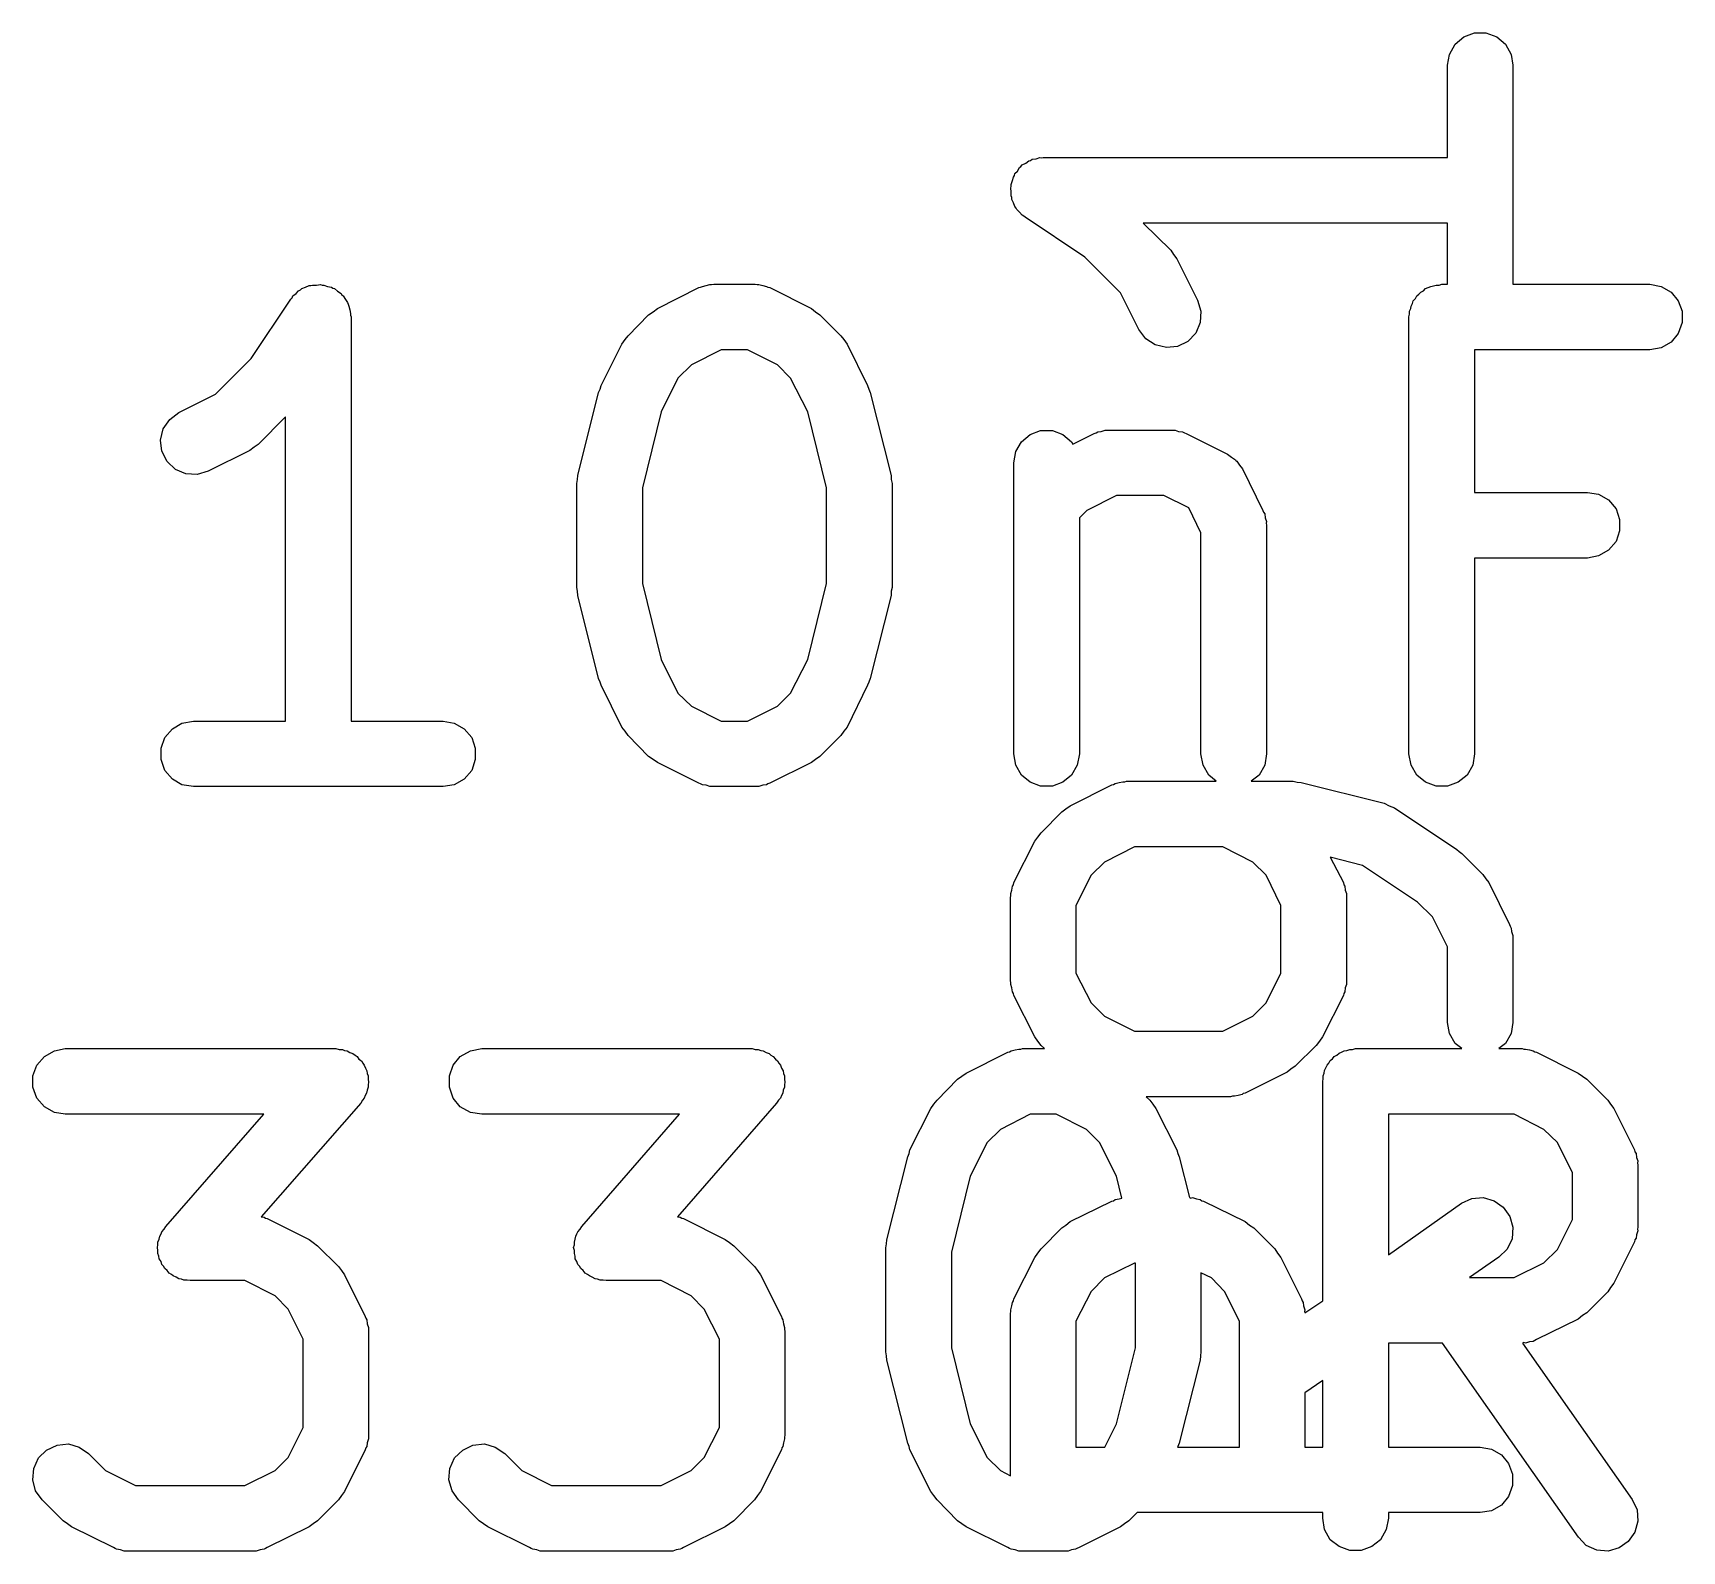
# Model space of a CAD drawing. Extents: x 128.4 to 190.5, y -130.4 to -95.9.
# Drawn here: x 154.74 to 158.514, y -118.627 to -115.152 of the extents above; entities that cross this region are included whole.
import ezdxf

# ---------------------------------------------------------------- set-up
doc = ezdxf.new("R2010")
doc.units = 0
doc.header["$MEASUREMENT"] = 0
doc.layers.add('BLACK', color=7, linetype='CONTINUOUS')

msp = doc.modelspace()

# ---------------------------------------------------------------- linework, layer by layer
at = {"layer": 'Black'}
for p, q in [((157.982, -115.201), (157.995, -115.178)), ((157.995, -115.178), (158.015, -115.161)), ((158.015, -115.161), (158.039, -115.152)), ((158.039, -115.152), (158.065, -115.152)), ((158.065, -115.152), (158.09, -115.161)), ((158.09, -115.161), (158.11, -115.178)), ((158.11, -115.178), (158.123, -115.201)), ((157.977, -115.226), (157.982, -115.201)), ((158.123, -115.201), (158.127, -115.226)), ((157.977, -115.437), (157.977, -115.226)), ((158.127, -115.226), (158.127, -115.727)), ((157.012, -115.45), (157.019, -115.445)), ((157.019, -115.445), (157.023, -115.444)), ((157.023, -115.444), (157.027, -115.441)), ((157.027, -115.441), (157.036, -115.44)), ((157.036, -115.44), (157.044, -115.437)), ((157.044, -115.437), (157.048, -115.438)), ((157.048, -115.438), (157.052, -115.437)), ((157.052, -115.437), (157.977, -115.437)), ((156.982, -115.49), (156.984, -115.482)), ((156.984, -115.482), (156.986, -115.478)), ((156.986, -115.478), (156.987, -115.474)), ((156.987, -115.474), (156.993, -115.468)), ((156.993, -115.468), (156.998, -115.46)), ((156.998, -115.46), (157.001, -115.458)), ((157.001, -115.458), (157.004, -115.454)), ((157.004, -115.454), (157.012, -115.45)), ((156.978, -115.507), (156.979, -115.503)), ((156.979, -115.516), (156.978, -115.507)), ((156.979, -115.499), (156.982, -115.49)), ((156.979, -115.503), (156.979, -115.499)), ((156.979, -115.525), (156.979, -115.516)), ((156.98, -115.529), (156.979, -115.525)), ((156.98, -115.533), (156.98, -115.529)), ((156.984, -115.541), (156.98, -115.533)), ((156.987, -115.549), (156.984, -115.541)), ((156.99, -115.553), (156.987, -115.549)), ((156.992, -115.556), (156.99, -115.553)), ((156.998, -115.562), (156.992, -115.556)), ((157.004, -115.569), (156.998, -115.562)), ((157.008, -115.571), (157.004, -115.569)), ((157.011, -115.574), (157.008, -115.571)), ((157.147, -115.665), (157.011, -115.574)), ((157.977, -115.587), (157.281, -115.587)), ((157.281, -115.587), (157.344, -115.649)), ((157.977, -115.727), (157.977, -115.587)), ((157.229, -115.747), (157.147, -115.665)), ((157.344, -115.649), (157.35, -115.659)), ((157.35, -115.659), (157.358, -115.669)), ((157.358, -115.669), (157.405, -115.764)), ((155.335, -115.754), (155.342, -115.748)), ((155.342, -115.748), (155.348, -115.742)), ((155.348, -115.742), (155.352, -115.74)), ((155.352, -115.74), (155.355, -115.737)), ((155.355, -115.737), (155.364, -115.734)), ((155.364, -115.734), (155.372, -115.73)), ((155.372, -115.73), (155.376, -115.73)), ((155.376, -115.73), (155.38, -115.729)), ((155.38, -115.729), (155.389, -115.729)), ((155.389, -115.729), (155.398, -115.728)), ((155.398, -115.728), (155.402, -115.729)), ((155.402, -115.729), (155.406, -115.729)), ((155.406, -115.729), (155.414, -115.732)), ((155.414, -115.732), (155.423, -115.734)), ((155.423, -115.734), (155.426, -115.736)), ((155.426, -115.736), (155.43, -115.737)), ((155.43, -115.737), (155.437, -115.743)), ((155.437, -115.743), (155.445, -115.748)), ((155.445, -115.748), (155.447, -115.752)), ((156.169, -115.783), (156.264, -115.735)), ((156.264, -115.735), (156.268, -115.734)), ((156.268, -115.734), (156.272, -115.732)), ((156.272, -115.732), (156.281, -115.73)), ((156.281, -115.73), (156.289, -115.728)), ((156.289, -115.728), (156.293, -115.728)), ((156.293, -115.728), (156.298, -115.727)), ((156.298, -115.727), (156.393, -115.727)), ((156.393, -115.727), (156.397, -115.728)), ((156.397, -115.728), (156.401, -115.728)), ((156.401, -115.728), (156.41, -115.73)), ((156.41, -115.73), (156.419, -115.732)), ((156.419, -115.732), (156.422, -115.734)), ((156.422, -115.734), (156.426, -115.735)), ((156.426, -115.735), (156.522, -115.783)), ((157.271, -115.831), (157.229, -115.747)), ((157.912, -115.75), (157.916, -115.745)), ((157.916, -115.745), (157.922, -115.742)), ((157.922, -115.742), (157.927, -115.737)), ((157.927, -115.737), (157.933, -115.735)), ((157.933, -115.735), (157.939, -115.732)), ((157.939, -115.732), (157.945, -115.731)), ((157.945, -115.731), (157.951, -115.729)), ((157.951, -115.729), (157.958, -115.729)), ((157.958, -115.729), (157.964, -115.727)), ((157.964, -115.727), (157.977, -115.727)), ((158.127, -115.727), (158.44, -115.727)), ((158.44, -115.727), (158.466, -115.732)), ((158.466, -115.732), (158.489, -115.745)), ((158.489, -115.745), (158.505, -115.765)), ((155.239, -115.897), (155.33, -115.761)), ((155.33, -115.761), (155.333, -115.758)), ((155.333, -115.758), (155.335, -115.754)), ((155.447, -115.752), (155.45, -115.754)), ((155.45, -115.754), (155.455, -115.762)), ((155.455, -115.762), (155.46, -115.769)), ((155.46, -115.769), (155.461, -115.773)), ((155.461, -115.773), (155.463, -115.777)), ((155.463, -115.777), (155.465, -115.786)), ((155.465, -115.786), (155.467, -115.794)), ((156.159, -115.79), (156.169, -115.783)), ((156.522, -115.783), (156.531, -115.79)), ((157.405, -115.764), (157.413, -115.789)), ((157.89, -115.789), (157.893, -115.783)), ((157.893, -115.783), (157.894, -115.777)), ((157.894, -115.777), (157.897, -115.771)), ((157.897, -115.771), (157.899, -115.765)), ((157.899, -115.765), (157.904, -115.76)), ((157.904, -115.76), (157.907, -115.754)), ((157.907, -115.754), (157.912, -115.75)), ((158.505, -115.765), (158.514, -115.789)), ((155.467, -115.794), (155.467, -115.798)), ((155.467, -115.798), (155.468, -115.802)), ((155.468, -115.802), (155.468, -116.727)), ((156.102, -115.845), (156.149, -115.797)), ((156.149, -115.797), (156.159, -115.79)), ((156.531, -115.79), (156.541, -115.797)), ((156.541, -115.797), (156.589, -115.845)), ((157.411, -115.815), (157.401, -115.839)), ((157.413, -115.789), (157.411, -115.815)), ((157.889, -115.802), (157.89, -115.796)), ((157.889, -116.802), (157.889, -115.802)), ((157.89, -115.796), (157.89, -115.789)), ((158.514, -115.815), (158.505, -115.84)), ((158.514, -115.789), (158.514, -115.815)), ((156.088, -115.864), (156.095, -115.854)), ((156.095, -115.854), (156.102, -115.845)), ((156.589, -115.845), (156.596, -115.854)), ((156.596, -115.854), (156.603, -115.864)), ((157.287, -115.852), (157.271, -115.831)), ((157.308, -115.866), (157.287, -115.852)), ((157.383, -115.858), (157.359, -115.87)), ((157.401, -115.839), (157.383, -115.858)), ((158.489, -115.86), (158.466, -115.873)), ((158.505, -115.84), (158.489, -115.86)), ((155.158, -115.979), (155.239, -115.897)), ((156.04, -115.959), (156.088, -115.864)), ((156.315, -115.877), (156.247, -115.912)), ((156.375, -115.877), (156.315, -115.877)), ((156.444, -115.912), (156.375, -115.877)), ((156.603, -115.864), (156.65, -115.959)), ((157.334, -115.872), (157.308, -115.866)), ((157.359, -115.87), (157.334, -115.872)), ((158.44, -115.877), (158.039, -115.877)), ((158.039, -115.877), (158.039, -116.204)), ((158.466, -115.873), (158.44, -115.877)), ((156.247, -115.912), (156.216, -115.942)), ((156.474, -115.942), (156.444, -115.912)), ((155.987, -116.165), (156.034, -115.975)), ((156.034, -115.975), (156.038, -115.967)), ((156.038, -115.967), (156.04, -115.959)), ((156.216, -115.942), (156.178, -116.019)), ((156.513, -116.019), (156.474, -115.942)), ((156.65, -115.959), (156.653, -115.967)), ((156.653, -115.967), (156.656, -115.975)), ((156.656, -115.975), (156.704, -116.165)), ((155.074, -116.021), (155.158, -115.979)), ((155.038, -116.058), (155.053, -116.037)), ((155.053, -116.037), (155.074, -116.021)), ((155.318, -116.031), (155.255, -116.094)), ((155.318, -116.727), (155.318, -116.031)), ((156.178, -116.019), (156.135, -116.193)), ((156.556, -116.193), (156.513, -116.019)), ((155.032, -116.084), (155.038, -116.058)), ((155.035, -116.109), (155.032, -116.084)), ((156.989, -116.11), (157.002, -116.088)), ((157.002, -116.088), (157.022, -116.071)), ((157.022, -116.071), (157.046, -116.062)), ((157.046, -116.062), (157.073, -116.062)), ((157.073, -116.062), (157.097, -116.071)), ((157.097, -116.071), (157.117, -116.088)), ((157.117, -116.088), (157.12, -116.093)), ((157.12, -116.093), (157.169, -116.069)), ((157.169, -116.069), (157.173, -116.067)), ((157.173, -116.067), (157.177, -116.065)), ((157.177, -116.065), (157.185, -116.064)), ((157.185, -116.064), (157.194, -116.061)), ((157.194, -116.061), (157.198, -116.061)), ((157.198, -116.061), (157.202, -116.061)), ((157.202, -116.061), (157.345, -116.061)), ((157.345, -116.061), (157.349, -116.061)), ((157.349, -116.061), (157.354, -116.061)), ((157.354, -116.061), (157.362, -116.064)), ((157.362, -116.064), (157.371, -116.065)), ((157.371, -116.065), (157.375, -116.067)), ((157.375, -116.067), (157.379, -116.069)), ((157.379, -116.069), (157.474, -116.116)), ((155.047, -116.133), (155.035, -116.109)), ((155.236, -116.108), (155.141, -116.155)), ((155.246, -116.1), (155.236, -116.108)), ((155.255, -116.094), (155.246, -116.1)), ((156.985, -116.136), (156.989, -116.11)), ((157.474, -116.116), (157.483, -116.123)), ((157.483, -116.123), (157.492, -116.129)), ((155.066, -116.151), (155.047, -116.133)), ((155.09, -116.161), (155.066, -116.151)), ((155.116, -116.163), (155.09, -116.161)), ((155.141, -116.155), (155.116, -116.163)), ((156.985, -116.802), (156.985, -116.136)), ((157.492, -116.129), (157.493, -116.131)), ((157.493, -116.131), (157.495, -116.132)), ((157.495, -116.132), (157.501, -116.141)), ((157.501, -116.141), (157.508, -116.15)), ((157.508, -116.15), (157.555, -116.245)), ((155.985, -116.183), (155.986, -116.174)), ((155.985, -116.421), (155.985, -116.183)), ((155.986, -116.174), (155.987, -116.165)), ((156.135, -116.193), (156.135, -116.412)), ((156.556, -116.412), (156.556, -116.193)), ((156.704, -116.165), (156.704, -116.174)), ((156.704, -116.174), (156.706, -116.183)), ((156.706, -116.183), (156.706, -116.421)), ((157.22, -116.211), (157.152, -116.245)), ((157.328, -116.211), (157.22, -116.211)), ((157.385, -116.239), (157.328, -116.211)), ((157.413, -116.296), (157.385, -116.239)), ((158.039, -116.204), (158.298, -116.204)), ((158.298, -116.204), (158.323, -116.208)), ((158.323, -116.208), (158.346, -116.221)), ((158.346, -116.221), (158.363, -116.241)), ((157.152, -116.245), (157.135, -116.262)), ((157.135, -116.262), (157.135, -116.802)), ((157.555, -116.245), (157.556, -116.249)), ((157.556, -116.249), (157.559, -116.253)), ((157.559, -116.253), (157.56, -116.262)), ((157.56, -116.262), (157.563, -116.27)), ((157.563, -116.27), (157.562, -116.274)), ((157.562, -116.274), (157.563, -116.279)), ((158.363, -116.241), (158.371, -116.266)), ((158.371, -116.266), (158.371, -116.292)), ((157.413, -116.802), (157.413, -116.296)), ((157.563, -116.279), (157.563, -116.802)), ((158.371, -116.292), (158.363, -116.316)), ((158.323, -116.349), (158.298, -116.354)), ((158.346, -116.336), (158.323, -116.349)), ((158.363, -116.316), (158.346, -116.336)), ((158.298, -116.354), (158.039, -116.354)), ((158.039, -116.354), (158.039, -116.802)), ((155.986, -116.43), (155.985, -116.421)), ((156.135, -116.412), (156.178, -116.586)), ((156.513, -116.586), (156.556, -116.412)), ((156.706, -116.421), (156.704, -116.43)), ((155.987, -116.44), (155.986, -116.43)), ((156.034, -116.63), (155.987, -116.44)), ((156.704, -116.44), (156.656, -116.63)), ((156.704, -116.43), (156.704, -116.44)), ((156.178, -116.586), (156.216, -116.663)), ((156.474, -116.663), (156.513, -116.586)), ((156.038, -116.638), (156.034, -116.63)), ((156.04, -116.645), (156.038, -116.638)), ((156.088, -116.741), (156.04, -116.645)), ((156.65, -116.645), (156.603, -116.741)), ((156.653, -116.638), (156.65, -116.645)), ((156.656, -116.63), (156.653, -116.638)), ((156.216, -116.663), (156.247, -116.693)), ((156.444, -116.693), (156.474, -116.663)), ((155.081, -116.732), (155.107, -116.727)), ((155.107, -116.727), (155.318, -116.727)), ((155.468, -116.727), (155.679, -116.727)), ((155.679, -116.727), (155.704, -116.732)), ((156.247, -116.693), (156.315, -116.727)), ((156.315, -116.727), (156.375, -116.727)), ((156.375, -116.727), (156.444, -116.693)), ((155.033, -116.789), (155.042, -116.765)), ((155.042, -116.765), (155.059, -116.745)), ((155.059, -116.745), (155.081, -116.732)), ((155.704, -116.732), (155.727, -116.745)), ((155.727, -116.745), (155.744, -116.765)), ((155.744, -116.765), (155.752, -116.789)), ((156.095, -116.75), (156.088, -116.741)), ((156.102, -116.76), (156.095, -116.75)), ((156.149, -116.808), (156.102, -116.76)), ((156.589, -116.76), (156.541, -116.808)), ((156.596, -116.75), (156.589, -116.76)), ((156.603, -116.741), (156.596, -116.75)), ((155.033, -116.815), (155.033, -116.789)), ((155.752, -116.789), (155.752, -116.815)), ((156.989, -116.828), (156.985, -116.802)), ((157.135, -116.802), (157.13, -116.828)), ((157.418, -116.828), (157.413, -116.802)), ((157.563, -116.802), (157.559, -116.828)), ((157.894, -116.828), (157.889, -116.802)), ((158.039, -116.802), (158.035, -116.828)), ((155.042, -116.84), (155.033, -116.815)), ((155.059, -116.86), (155.042, -116.84)), ((155.744, -116.84), (155.727, -116.86)), ((155.752, -116.815), (155.744, -116.84)), ((156.159, -116.815), (156.149, -116.808)), ((156.169, -116.822), (156.159, -116.815)), ((156.264, -116.869), (156.169, -116.822)), ((156.522, -116.822), (156.426, -116.869)), ((156.531, -116.815), (156.522, -116.822)), ((156.541, -116.808), (156.531, -116.815)), ((157.002, -116.851), (156.989, -116.828)), ((157.13, -116.828), (157.117, -116.851)), ((157.431, -116.851), (157.418, -116.828)), ((157.559, -116.828), (157.546, -116.851)), ((157.907, -116.851), (157.894, -116.828)), ((158.035, -116.828), (158.022, -116.851)), ((155.081, -116.873), (155.059, -116.86)), ((155.107, -116.877), (155.081, -116.873)), ((155.679, -116.877), (155.107, -116.877)), ((155.704, -116.873), (155.679, -116.877)), ((155.727, -116.86), (155.704, -116.873)), ((156.268, -116.871), (156.264, -116.869)), ((156.272, -116.873), (156.268, -116.871)), ((156.281, -116.874), (156.272, -116.873)), ((156.289, -116.877), (156.281, -116.874)), ((156.293, -116.877), (156.289, -116.877)), ((156.298, -116.877), (156.293, -116.877)), ((156.393, -116.877), (156.298, -116.877)), ((156.397, -116.877), (156.393, -116.877)), ((156.401, -116.877), (156.397, -116.877)), ((156.41, -116.874), (156.401, -116.877)), ((156.419, -116.873), (156.41, -116.874)), ((156.422, -116.871), (156.419, -116.873)), ((156.426, -116.869), (156.422, -116.871)), ((157.022, -116.867), (157.002, -116.851)), ((157.046, -116.876), (157.022, -116.867)), ((157.073, -116.876), (157.046, -116.876)), ((157.097, -116.867), (157.073, -116.876)), ((157.117, -116.851), (157.097, -116.867)), ((157.114, -116.921), (157.209, -116.873)), ((157.209, -116.873), (157.213, -116.872)), ((157.213, -116.872), (157.217, -116.87)), ((157.217, -116.87), (157.226, -116.868)), ((157.226, -116.868), (157.234, -116.866)), ((157.234, -116.866), (157.239, -116.866)), ((157.239, -116.866), (157.243, -116.865)), ((157.243, -116.865), (157.448, -116.865)), ((157.448, -116.865), (157.431, -116.851)), ((157.546, -116.851), (157.528, -116.865)), ((157.528, -116.865), (157.624, -116.865)), ((157.624, -116.865), (157.633, -116.867)), ((157.633, -116.867), (157.642, -116.868)), ((157.642, -116.868), (157.832, -116.915)), ((157.927, -116.867), (157.907, -116.851)), ((157.951, -116.876), (157.927, -116.867)), ((157.977, -116.876), (157.951, -116.876)), ((158.002, -116.867), (157.977, -116.876)), ((158.022, -116.851), (158.002, -116.867)), ((157.832, -116.915), (157.844, -116.921)), ((157.047, -116.983), (157.095, -116.935)), ((157.095, -116.935), (157.104, -116.928)), ((157.104, -116.928), (157.114, -116.921)), ((157.844, -116.921), (157.856, -116.926)), ((157.856, -116.926), (157.999, -117.021)), ((157.033, -117.002), (157.04, -116.993)), ((157.04, -116.993), (157.047, -116.983)), ((156.985, -117.097), (157.033, -117.002)), ((157.261, -117.015), (157.192, -117.05)), ((157.463, -117.015), (157.261, -117.015)), ((157.532, -117.05), (157.463, -117.015)), ((157.999, -117.021), (158.004, -117.026)), ((158.004, -117.026), (158.01, -117.03)), ((158.01, -117.03), (158.058, -117.078)), ((157.192, -117.05), (157.162, -117.08)), ((157.562, -117.08), (157.532, -117.05)), ((157.783, -117.058), (157.709, -117.039)), ((157.709, -117.039), (157.739, -117.097)), ((157.909, -117.142), (157.783, -117.058)), ((156.98, -117.114), (156.982, -117.105)), ((156.982, -117.105), (156.984, -117.102)), ((156.984, -117.102), (156.985, -117.097)), ((157.162, -117.08), (157.127, -117.149)), ((157.596, -117.149), (157.562, -117.08)), ((157.739, -117.097), (157.74, -117.102)), ((157.74, -117.102), (157.742, -117.105)), ((157.742, -117.105), (157.743, -117.114)), ((158.058, -117.078), (158.065, -117.088)), ((158.065, -117.088), (158.072, -117.097)), ((158.072, -117.097), (158.119, -117.193)), ((156.977, -117.131), (156.978, -117.127)), ((156.977, -117.321), (156.977, -117.131)), ((156.978, -117.122), (156.98, -117.114)), ((156.978, -117.127), (156.978, -117.122)), ((157.743, -117.114), (157.746, -117.122)), ((157.746, -117.122), (157.746, -117.127)), ((157.746, -117.127), (157.746, -117.131)), ((157.746, -117.131), (157.746, -117.321)), ((157.943, -117.175), (157.909, -117.142)), ((157.127, -117.149), (157.127, -117.304)), ((157.596, -117.304), (157.596, -117.149)), ((157.977, -117.244), (157.943, -117.175)), ((158.119, -117.193), (158.121, -117.197)), ((158.121, -117.197), (158.123, -117.201)), ((158.123, -117.201), (158.124, -117.209)), ((158.124, -117.209), (158.127, -117.218)), ((158.127, -117.218), (158.127, -117.222)), ((157.977, -117.417), (157.977, -117.244)), ((158.127, -117.222), (158.127, -117.226)), ((158.127, -117.226), (158.127, -117.417)), ((156.978, -117.326), (156.977, -117.321)), ((156.978, -117.33), (156.978, -117.326)), ((156.98, -117.338), (156.978, -117.33)), ((157.127, -117.304), (157.162, -117.372)), ((157.562, -117.372), (157.596, -117.304)), ((157.746, -117.33), (157.743, -117.338)), ((157.746, -117.321), (157.746, -117.326)), ((157.746, -117.326), (157.746, -117.33)), ((156.982, -117.347), (156.98, -117.338)), ((156.984, -117.351), (156.982, -117.347)), ((156.985, -117.355), (156.984, -117.351)), ((157.033, -117.45), (156.985, -117.355)), ((157.739, -117.355), (157.691, -117.45)), ((157.74, -117.351), (157.739, -117.355)), ((157.742, -117.347), (157.74, -117.351)), ((157.743, -117.338), (157.742, -117.347)), ((157.162, -117.372), (157.192, -117.403)), ((157.192, -117.403), (157.261, -117.437)), ((157.463, -117.437), (157.532, -117.403)), ((157.532, -117.403), (157.562, -117.372)), ((157.261, -117.437), (157.463, -117.437)), ((157.982, -117.442), (157.977, -117.417)), ((157.995, -117.465), (157.982, -117.442)), ((158.123, -117.442), (158.11, -117.465)), ((158.127, -117.417), (158.123, -117.442)), ((154.766, -117.495), (154.789, -117.482)), ((154.789, -117.482), (154.814, -117.477)), ((154.814, -117.477), (155.433, -117.477)), ((155.433, -117.477), (155.441, -117.479)), ((155.441, -117.479), (155.448, -117.479)), ((155.448, -117.479), (155.453, -117.481)), ((155.453, -117.481), (155.459, -117.482)), ((155.459, -117.482), (155.465, -117.486)), ((155.718, -117.495), (155.741, -117.482)), ((155.741, -117.482), (155.767, -117.477)), ((155.767, -117.477), (156.386, -117.477)), ((156.386, -117.477), (156.393, -117.479)), ((156.393, -117.479), (156.4, -117.479)), ((156.4, -117.479), (156.406, -117.481)), ((156.406, -117.481), (156.411, -117.482)), ((156.411, -117.482), (156.418, -117.486)), ((156.971, -117.485), (156.975, -117.484)), ((156.975, -117.484), (156.979, -117.482)), ((156.979, -117.482), (156.988, -117.48)), ((156.988, -117.48), (156.996, -117.478)), ((156.996, -117.478), (157.001, -117.478)), ((157.001, -117.478), (157.005, -117.477)), ((157.005, -117.477), (157.055, -117.477)), ((157.04, -117.46), (157.033, -117.45)), ((157.047, -117.47), (157.04, -117.46)), ((157.055, -117.477), (157.047, -117.47)), ((157.677, -117.47), (157.629, -117.517)), ((157.684, -117.46), (157.677, -117.47)), ((157.691, -117.45), (157.684, -117.46)), ((157.735, -117.485), (157.741, -117.482)), ((157.741, -117.482), (157.747, -117.481)), ((157.747, -117.481), (157.754, -117.479)), ((157.754, -117.479), (157.76, -117.479)), ((157.76, -117.479), (157.767, -117.477)), ((157.767, -117.477), (158.01, -117.477)), ((158.01, -117.477), (157.995, -117.465)), ((158.11, -117.465), (158.095, -117.477)), ((158.095, -117.477), (158.148, -117.477)), ((158.148, -117.477), (158.152, -117.478)), ((158.152, -117.478), (158.156, -117.478)), ((158.156, -117.478), (158.165, -117.48)), ((158.165, -117.48), (158.173, -117.482)), ((158.173, -117.482), (158.177, -117.484)), ((158.177, -117.484), (158.181, -117.485)), ((154.74, -117.539), (154.749, -117.515)), ((154.749, -117.515), (154.766, -117.495)), ((155.465, -117.486), (155.472, -117.488)), ((155.472, -117.488), (155.477, -117.492)), ((155.477, -117.492), (155.482, -117.495)), ((155.482, -117.495), (155.486, -117.501)), ((155.486, -117.501), (155.492, -117.505)), ((155.492, -117.505), (155.495, -117.51)), ((155.495, -117.51), (155.498, -117.515)), ((155.498, -117.515), (155.501, -117.522)), ((155.501, -117.522), (155.504, -117.528)), ((155.693, -117.539), (155.702, -117.515)), ((155.702, -117.515), (155.718, -117.495)), ((156.418, -117.486), (156.425, -117.488)), ((156.425, -117.488), (156.429, -117.492)), ((156.429, -117.492), (156.434, -117.495)), ((156.434, -117.495), (156.439, -117.501)), ((156.439, -117.501), (156.444, -117.505)), ((156.444, -117.505), (156.447, -117.51)), ((156.447, -117.51), (156.451, -117.515)), ((156.451, -117.515), (156.453, -117.522)), ((156.453, -117.522), (156.457, -117.528)), ((156.876, -117.533), (156.971, -117.485)), ((157.629, -117.517), (157.619, -117.524)), ((157.696, -117.527), (157.699, -117.521)), ((157.699, -117.521), (157.702, -117.515)), ((157.702, -117.515), (157.706, -117.51)), ((157.706, -117.51), (157.709, -117.504)), ((157.709, -117.504), (157.714, -117.5)), ((157.714, -117.5), (157.718, -117.495)), ((157.718, -117.495), (157.724, -117.492)), ((157.724, -117.492), (157.729, -117.487)), ((157.729, -117.487), (157.735, -117.485)), ((158.181, -117.485), (158.276, -117.533)), ((154.74, -117.565), (154.74, -117.539)), ((155.504, -117.528), (155.505, -117.534)), ((155.505, -117.534), (155.507, -117.539)), ((155.507, -117.539), (155.507, -117.547)), ((155.507, -117.547), (155.508, -117.554)), ((155.508, -117.554), (155.507, -117.56)), ((155.507, -117.56), (155.507, -117.565)), ((155.693, -117.565), (155.693, -117.539)), ((156.457, -117.528), (156.458, -117.534)), ((156.458, -117.534), (156.46, -117.539)), ((156.46, -117.539), (156.46, -117.547)), ((156.46, -117.547), (156.461, -117.554)), ((156.461, -117.554), (156.46, -117.56)), ((156.46, -117.56), (156.46, -117.565)), ((156.809, -117.595), (156.856, -117.547)), ((156.856, -117.547), (156.866, -117.54)), ((156.866, -117.54), (156.876, -117.533)), ((157.61, -117.531), (157.514, -117.579)), ((157.619, -117.524), (157.61, -117.531)), ((157.692, -117.552), (157.693, -117.546)), ((157.692, -118.054), (157.692, -117.552)), ((157.693, -117.539), (157.695, -117.533)), ((157.693, -117.546), (157.693, -117.539)), ((157.695, -117.533), (157.696, -117.527)), ((158.276, -117.533), (158.286, -117.54)), ((158.286, -117.54), (158.296, -117.547)), ((158.296, -117.547), (158.344, -117.595)), ((154.749, -117.59), (154.74, -117.565)), ((154.766, -117.61), (154.749, -117.59)), ((155.494, -117.595), (155.49, -117.602)), ((155.498, -117.59), (155.494, -117.595)), ((155.5, -117.584), (155.498, -117.59)), ((155.503, -117.579), (155.5, -117.584)), ((155.505, -117.572), (155.503, -117.579)), ((155.507, -117.565), (155.505, -117.572)), ((155.702, -117.59), (155.693, -117.565)), ((155.718, -117.61), (155.702, -117.59)), ((156.446, -117.595), (156.442, -117.602)), ((156.451, -117.59), (156.446, -117.595)), ((156.453, -117.584), (156.451, -117.59)), ((156.456, -117.579), (156.453, -117.584)), ((156.457, -117.572), (156.456, -117.579)), ((156.46, -117.565), (156.457, -117.572)), ((156.802, -117.604), (156.809, -117.595)), ((157.481, -117.587), (157.288, -117.587)), ((157.288, -117.587), (157.296, -117.595)), ((157.296, -117.595), (157.303, -117.604)), ((157.485, -117.586), (157.481, -117.587)), ((157.49, -117.586), (157.485, -117.586)), ((157.498, -117.584), (157.49, -117.586)), ((157.507, -117.582), (157.498, -117.584)), ((157.51, -117.58), (157.507, -117.582)), ((157.514, -117.579), (157.51, -117.58)), ((158.344, -117.595), (158.35, -117.604)), ((154.789, -117.623), (154.766, -117.61)), ((154.814, -117.627), (154.789, -117.623)), ((155.268, -117.627), (154.814, -117.627)), ((155.044, -117.884), (155.268, -117.627)), ((155.49, -117.602), (155.262, -117.862)), ((155.741, -117.623), (155.718, -117.61)), ((155.767, -117.627), (155.741, -117.623)), ((156.22, -117.627), (155.767, -117.627)), ((155.996, -117.884), (156.22, -117.627)), ((156.442, -117.602), (156.215, -117.862)), ((156.747, -117.709), (156.795, -117.614)), ((156.795, -117.614), (156.802, -117.604)), ((157.022, -117.627), (156.954, -117.662)), ((157.082, -117.627), (157.022, -117.627)), ((157.151, -117.662), (157.082, -117.627)), ((157.303, -117.604), (157.31, -117.614)), ((157.31, -117.614), (157.358, -117.709)), ((157.842, -117.627), (157.842, -117.949)), ((158.13, -117.627), (157.842, -117.627)), ((158.198, -117.662), (158.13, -117.627)), ((158.35, -117.604), (158.358, -117.614)), ((158.358, -117.614), (158.405, -117.709)), ((156.954, -117.662), (156.924, -117.692)), ((157.181, -117.692), (157.151, -117.662)), ((158.229, -117.692), (158.198, -117.662)), ((156.745, -117.717), (156.747, -117.709)), ((156.924, -117.692), (156.885, -117.769)), ((157.22, -117.769), (157.181, -117.692)), ((157.358, -117.709), (157.36, -117.717)), ((158.263, -117.761), (158.229, -117.692)), ((158.405, -117.709), (158.406, -117.713)), ((156.694, -117.915), (156.742, -117.725)), ((156.742, -117.725), (156.745, -117.717)), ((157.36, -117.717), (157.363, -117.725)), ((157.363, -117.725), (157.387, -117.818)), ((158.406, -117.713), (158.409, -117.717)), ((158.409, -117.717), (158.41, -117.726)), ((158.41, -117.726), (158.413, -117.734)), ((158.413, -117.734), (158.412, -117.739)), ((158.412, -117.739), (158.413, -117.743)), ((158.413, -117.743), (158.413, -117.886)), ((156.885, -117.769), (156.842, -117.943)), ((157.232, -117.819), (157.22, -117.769)), ((158.263, -117.868), (158.263, -117.761)), ((157.213, -117.825), (157.217, -117.822)), ((157.217, -117.822), (157.226, -117.821)), ((157.226, -117.821), (157.232, -117.819)), ((157.387, -117.818), (157.39, -117.819)), ((157.39, -117.819), (157.394, -117.818)), ((157.394, -117.818), (157.403, -117.821)), ((157.403, -117.821), (157.411, -117.822)), ((157.411, -117.822), (157.415, -117.825)), ((158.009, -117.831), (158.033, -117.82)), ((158.033, -117.82), (158.059, -117.818)), ((158.059, -117.818), (158.084, -117.825)), ((155.262, -117.862), (155.269, -117.863)), ((156.215, -117.862), (156.221, -117.863)), ((157.114, -117.873), (157.209, -117.826)), ((157.209, -117.826), (157.213, -117.825)), ((157.415, -117.825), (157.419, -117.826)), ((157.419, -117.826), (157.514, -117.873)), ((157.842, -117.949), (158.009, -117.831)), ((158.084, -117.825), (158.105, -117.84)), ((158.105, -117.84), (158.12, -117.861)), ((158.12, -117.861), (158.127, -117.886)), ((155.033, -117.901), (155.035, -117.896)), ((155.035, -117.896), (155.04, -117.89)), ((155.04, -117.89), (155.044, -117.884)), ((155.269, -117.863), (155.272, -117.865)), ((155.272, -117.865), (155.276, -117.866)), ((155.276, -117.866), (155.372, -117.914)), ((155.985, -117.901), (155.987, -117.896)), ((155.987, -117.896), (155.992, -117.89)), ((155.992, -117.89), (155.996, -117.884)), ((156.221, -117.863), (156.225, -117.865)), ((156.225, -117.865), (156.229, -117.866)), ((156.229, -117.866), (156.324, -117.914)), ((157.047, -117.935), (157.095, -117.887)), ((157.095, -117.887), (157.104, -117.881)), ((157.104, -117.881), (157.114, -117.873)), ((157.514, -117.873), (157.524, -117.881)), ((157.524, -117.881), (157.534, -117.887)), ((157.534, -117.887), (157.582, -117.935)), ((158.127, -117.886), (158.125, -117.912)), ((158.229, -117.937), (158.263, -117.868)), ((158.413, -117.894), (158.41, -117.903)), ((158.413, -117.886), (158.412, -117.89)), ((158.412, -117.89), (158.413, -117.894)), ((155.025, -117.932), (155.026, -117.926)), ((155.026, -117.939), (155.025, -117.932)), ((155.026, -117.92), (155.029, -117.913)), ((155.026, -117.926), (155.026, -117.92)), ((155.029, -117.913), (155.03, -117.906)), ((155.03, -117.906), (155.033, -117.901)), ((155.372, -117.914), (155.381, -117.921)), ((155.381, -117.921), (155.391, -117.928)), ((155.391, -117.928), (155.439, -117.976)), ((155.977, -117.932), (155.979, -117.926)), ((155.979, -117.939), (155.977, -117.932)), ((155.979, -117.92), (155.981, -117.913)), ((155.979, -117.926), (155.979, -117.92)), ((155.981, -117.913), (155.982, -117.906)), ((155.982, -117.906), (155.985, -117.901)), ((156.324, -117.914), (156.334, -117.921)), ((156.334, -117.921), (156.344, -117.928)), ((156.344, -117.928), (156.391, -117.976)), ((156.692, -117.933), (156.693, -117.924)), ((156.692, -118.171), (156.692, -117.933)), ((156.693, -117.924), (156.694, -117.915)), ((157.04, -117.945), (157.047, -117.935)), ((157.582, -117.935), (157.588, -117.945)), ((158.114, -117.936), (158.095, -117.954)), ((158.125, -117.912), (158.114, -117.936)), ((158.198, -117.967), (158.229, -117.937)), ((158.405, -117.919), (158.358, -118.014)), ((158.406, -117.915), (158.405, -117.919)), ((158.409, -117.911), (158.406, -117.915)), ((158.41, -117.903), (158.409, -117.911)), ((155.026, -117.946), (155.026, -117.939)), ((155.028, -117.952), (155.026, -117.946)), ((155.029, -117.958), (155.028, -117.952)), ((155.033, -117.964), (155.029, -117.958)), ((155.035, -117.971), (155.033, -117.964)), ((155.039, -117.975), (155.035, -117.971)), ((155.042, -117.98), (155.039, -117.975)), ((155.979, -117.946), (155.979, -117.939)), ((155.981, -117.952), (155.979, -117.946)), ((155.981, -117.958), (155.981, -117.952)), ((155.985, -117.964), (155.981, -117.958)), ((155.987, -117.971), (155.985, -117.964)), ((155.991, -117.975), (155.987, -117.971)), ((155.994, -117.98), (155.991, -117.975)), ((156.842, -117.943), (156.842, -118.162)), ((156.985, -118.05), (157.033, -117.955)), ((157.033, -117.955), (157.04, -117.945)), ((157.261, -117.968), (157.192, -118.002)), ((157.263, -117.968), (157.261, -117.968)), ((157.263, -118.162), (157.263, -117.968)), ((157.588, -117.945), (157.596, -117.955)), ((157.596, -117.955), (157.643, -118.05)), ((158.095, -117.954), (158.028, -118.001)), ((158.13, -118.001), (158.198, -117.967)), ((155.047, -117.985), (155.042, -117.98)), ((155.052, -117.991), (155.047, -117.985)), ((155.057, -117.994), (155.052, -117.991)), ((155.061, -117.997), (155.057, -117.994)), ((155.068, -118), (155.061, -117.997)), ((155.074, -118.004), (155.068, -118)), ((155.08, -118.005), (155.074, -118.004)), ((155.085, -118.007), (155.08, -118.005)), ((155.093, -118.007), (155.085, -118.007)), ((155.1, -118.008), (155.093, -118.007)), ((155.225, -118.008), (155.1, -118.008)), ((155.294, -118.043), (155.225, -118.008)), ((155.439, -117.976), (155.446, -117.985)), ((155.446, -117.985), (155.453, -117.995)), ((155.453, -117.995), (155.5, -118.09)), ((155.999, -117.985), (155.994, -117.98)), ((156.004, -117.991), (155.999, -117.985)), ((156.009, -117.994), (156.004, -117.991)), ((156.014, -117.997), (156.009, -117.994)), ((156.02, -118), (156.014, -117.997)), ((156.027, -118.004), (156.02, -118)), ((156.032, -118.005), (156.027, -118.004)), ((156.038, -118.007), (156.032, -118.005)), ((156.045, -118.007), (156.038, -118.007)), ((156.052, -118.008), (156.045, -118.007)), ((156.178, -118.008), (156.052, -118.008)), ((156.246, -118.043), (156.178, -118.008)), ((156.391, -117.976), (156.398, -117.985)), ((156.398, -117.985), (156.405, -117.995)), ((156.405, -117.995), (156.453, -118.09)), ((157.192, -118.002), (157.162, -118.033)), ((157.437, -118.002), (157.413, -117.99)), ((157.413, -117.99), (157.413, -118.171)), ((157.467, -118.033), (157.437, -118.002)), ((158.028, -118.001), (158.13, -118.001)), ((155.324, -118.073), (155.294, -118.043)), ((156.276, -118.073), (156.246, -118.043)), ((156.984, -118.054), (156.985, -118.05)), ((157.162, -118.033), (157.127, -118.101)), ((157.501, -118.101), (157.467, -118.033)), ((157.643, -118.05), (157.645, -118.054)), ((158.344, -118.034), (158.296, -118.082)), ((158.35, -118.024), (158.344, -118.034)), ((158.358, -118.014), (158.35, -118.024)), ((155.358, -118.142), (155.324, -118.073)), ((156.311, -118.142), (156.276, -118.073)), ((156.977, -118.083), (156.978, -118.079)), ((156.977, -118.455), (156.977, -118.083)), ((156.978, -118.075), (156.98, -118.066)), ((156.978, -118.079), (156.978, -118.075)), ((156.98, -118.066), (156.982, -118.058)), ((156.982, -118.058), (156.984, -118.054)), ((157.645, -118.054), (157.647, -118.058)), ((157.647, -118.058), (157.648, -118.066)), ((157.648, -118.066), (157.651, -118.075)), ((157.651, -118.075), (157.65, -118.079)), ((157.65, -118.079), (157.651, -118.082)), ((157.651, -118.082), (157.692, -118.054)), ((158.286, -118.088), (158.276, -118.096)), ((158.296, -118.082), (158.286, -118.088)), ((155.5, -118.09), (155.502, -118.094)), ((155.502, -118.094), (155.504, -118.098)), ((155.504, -118.098), (155.505, -118.107)), ((155.505, -118.107), (155.508, -118.115)), ((155.508, -118.115), (155.508, -118.12)), ((155.508, -118.12), (155.508, -118.124)), ((155.508, -118.124), (155.508, -118.362)), ((156.453, -118.09), (156.454, -118.094)), ((156.454, -118.094), (156.456, -118.098)), ((156.456, -118.098), (156.458, -118.107)), ((156.458, -118.107), (156.46, -118.115)), ((156.46, -118.115), (156.46, -118.12)), ((156.46, -118.12), (156.461, -118.124)), ((156.461, -118.124), (156.461, -118.362)), ((157.127, -118.101), (157.127, -118.389)), ((157.501, -118.389), (157.501, -118.101)), ((158.276, -118.096), (158.181, -118.143)), ((155.358, -118.344), (155.358, -118.142)), ((156.311, -118.344), (156.311, -118.142)), ((156.842, -118.162), (156.885, -118.336)), ((157.22, -118.336), (157.263, -118.162)), ((157.966, -118.151), (157.842, -118.151)), ((157.842, -118.151), (157.842, -118.389)), ((158.277, -118.595), (157.966, -118.151)), ((158.152, -118.15), (158.149, -118.151)), ((158.149, -118.151), (158.4, -118.509)), ((158.156, -118.151), (158.152, -118.15)), ((158.165, -118.148), (158.156, -118.151)), ((158.173, -118.147), (158.165, -118.148)), ((158.177, -118.145), (158.173, -118.147)), ((158.181, -118.143), (158.177, -118.145)), ((156.693, -118.18), (156.692, -118.171)), ((156.694, -118.19), (156.693, -118.18)), ((156.742, -118.38), (156.694, -118.19)), ((157.411, -118.19), (157.363, -118.38)), ((157.412, -118.18), (157.411, -118.19)), ((157.413, -118.171), (157.412, -118.18)), ((157.692, -118.237), (157.651, -118.265)), ((157.692, -118.389), (157.692, -118.237)), ((157.651, -118.265), (157.651, -118.389)), ((155.324, -118.413), (155.358, -118.344)), ((156.276, -118.413), (156.311, -118.344)), ((156.885, -118.336), (156.924, -118.413)), ((157.193, -118.389), (157.22, -118.336)), ((154.771, -118.396), (154.795, -118.385)), ((154.795, -118.385), (154.821, -118.382)), ((154.821, -118.382), (154.846, -118.389)), ((154.846, -118.389), (154.867, -118.404)), ((155.504, -118.388), (155.502, -118.391)), ((155.505, -118.379), (155.504, -118.388)), ((155.508, -118.37), (155.505, -118.379)), ((155.508, -118.362), (155.508, -118.366)), ((155.508, -118.366), (155.508, -118.37)), ((155.724, -118.396), (155.747, -118.385)), ((155.747, -118.385), (155.773, -118.382)), ((155.773, -118.382), (155.798, -118.389)), ((155.798, -118.389), (155.82, -118.404)), ((156.456, -118.388), (156.454, -118.391)), ((156.458, -118.379), (156.456, -118.388)), ((156.46, -118.37), (156.458, -118.379)), ((156.461, -118.362), (156.46, -118.366)), ((156.46, -118.366), (156.46, -118.37)), ((156.745, -118.388), (156.742, -118.38)), ((156.747, -118.395), (156.745, -118.388)), ((157.127, -118.389), (157.193, -118.389)), ((157.36, -118.388), (157.359, -118.389)), ((157.359, -118.389), (157.501, -118.389)), ((157.363, -118.38), (157.36, -118.388)), ((157.651, -118.389), (157.692, -118.389)), ((157.842, -118.389), (158.052, -118.389)), ((158.052, -118.389), (158.078, -118.394)), ((154.742, -118.438), (154.753, -118.414)), ((154.753, -118.414), (154.771, -118.396)), ((154.867, -118.404), (154.906, -118.443)), ((155.294, -118.443), (155.324, -118.413)), ((155.5, -118.395), (155.453, -118.491)), ((155.502, -118.391), (155.5, -118.395)), ((155.694, -118.438), (155.705, -118.414)), ((155.705, -118.414), (155.724, -118.396)), ((155.82, -118.404), (155.859, -118.443)), ((156.246, -118.443), (156.276, -118.413)), ((156.453, -118.395), (156.405, -118.491)), ((156.454, -118.391), (156.453, -118.395)), ((156.795, -118.491), (156.747, -118.395)), ((156.924, -118.413), (156.954, -118.443)), ((158.078, -118.394), (158.101, -118.407)), ((158.101, -118.407), (158.117, -118.427)), ((158.117, -118.427), (158.126, -118.451)), ((154.74, -118.464), (154.742, -118.438)), ((154.746, -118.489), (154.74, -118.464)), ((154.906, -118.443), (154.975, -118.477)), ((155.225, -118.477), (155.294, -118.443)), ((155.692, -118.464), (155.694, -118.438)), ((155.699, -118.489), (155.692, -118.464)), ((155.859, -118.443), (155.927, -118.477)), ((156.178, -118.477), (156.246, -118.443)), ((156.954, -118.443), (156.977, -118.455)), ((158.126, -118.451), (158.126, -118.477)), ((154.761, -118.51), (154.746, -118.489)), ((154.975, -118.477), (155.225, -118.477)), ((155.446, -118.5), (155.439, -118.51)), ((155.453, -118.491), (155.446, -118.5)), ((155.714, -118.51), (155.699, -118.489)), ((155.927, -118.477), (156.178, -118.477)), ((156.398, -118.5), (156.391, -118.51)), ((156.405, -118.491), (156.398, -118.5)), ((156.802, -118.5), (156.795, -118.491)), ((156.809, -118.51), (156.802, -118.5)), ((158.117, -118.502), (158.101, -118.522)), ((158.126, -118.477), (158.117, -118.502)), ((154.809, -118.558), (154.761, -118.51)), ((155.439, -118.51), (155.391, -118.558)), ((155.761, -118.558), (155.714, -118.51)), ((156.391, -118.51), (156.344, -118.558)), ((156.856, -118.558), (156.809, -118.51)), ((157.267, -118.539), (157.248, -118.558)), ((157.692, -118.539), (157.267, -118.539)), ((157.692, -118.552), (157.692, -118.539)), ((158.052, -118.539), (157.842, -118.539)), ((157.842, -118.539), (157.842, -118.552)), ((158.078, -118.535), (158.052, -118.539)), ((158.101, -118.522), (158.078, -118.535)), ((158.4, -118.509), (158.411, -118.533)), ((158.411, -118.533), (158.413, -118.559)), ((154.819, -118.565), (154.809, -118.558)), ((154.828, -118.572), (154.819, -118.565)), ((154.924, -118.619), (154.828, -118.572)), ((155.372, -118.572), (155.276, -118.619)), ((155.381, -118.565), (155.372, -118.572)), ((155.391, -118.558), (155.381, -118.565)), ((155.771, -118.565), (155.761, -118.558)), ((155.781, -118.572), (155.771, -118.565)), ((155.876, -118.619), (155.781, -118.572)), ((156.324, -118.572), (156.229, -118.619)), ((156.334, -118.565), (156.324, -118.572)), ((156.344, -118.558), (156.334, -118.565)), ((156.866, -118.565), (156.856, -118.558)), ((156.876, -118.572), (156.866, -118.565)), ((156.971, -118.619), (156.876, -118.572)), ((157.229, -118.572), (157.134, -118.619)), ((157.238, -118.565), (157.229, -118.572)), ((157.248, -118.558), (157.238, -118.565)), ((157.696, -118.578), (157.692, -118.552)), ((157.709, -118.601), (157.696, -118.578)), ((157.837, -118.578), (157.824, -118.601)), ((157.842, -118.552), (157.837, -118.578)), ((158.413, -118.559), (158.406, -118.584)), ((157.729, -118.617), (157.709, -118.601)), ((157.824, -118.601), (157.804, -118.617)), ((158.295, -118.614), (158.277, -118.595)), ((158.319, -118.625), (158.295, -118.614)), ((158.391, -118.605), (158.37, -118.62)), ((158.406, -118.584), (158.391, -118.605)), ((154.928, -118.621), (154.924, -118.619)), ((154.931, -118.623), (154.928, -118.621)), ((154.94, -118.624), (154.931, -118.623)), ((154.949, -118.627), (154.94, -118.624)), ((154.953, -118.627), (154.949, -118.627)), ((154.957, -118.627), (154.953, -118.627)), ((155.243, -118.627), (154.957, -118.627)), ((155.247, -118.627), (155.243, -118.627)), ((155.251, -118.627), (155.247, -118.627)), ((155.26, -118.624), (155.251, -118.627)), ((155.269, -118.623), (155.26, -118.624)), ((155.272, -118.621), (155.269, -118.623)), ((155.276, -118.619), (155.272, -118.621)), ((155.88, -118.621), (155.876, -118.619)), ((155.884, -118.623), (155.88, -118.621)), ((155.893, -118.624), (155.884, -118.623)), ((155.901, -118.627), (155.893, -118.624)), ((155.905, -118.627), (155.901, -118.627)), ((155.91, -118.627), (155.905, -118.627)), ((156.195, -118.627), (155.91, -118.627)), ((156.199, -118.627), (156.195, -118.627)), ((156.204, -118.627), (156.199, -118.627)), ((156.212, -118.624), (156.204, -118.627)), ((156.221, -118.623), (156.212, -118.624)), ((156.225, -118.621), (156.221, -118.623)), ((156.229, -118.619), (156.225, -118.621)), ((156.975, -118.621), (156.971, -118.619)), ((156.979, -118.623), (156.975, -118.621)), ((156.988, -118.624), (156.979, -118.623)), ((156.996, -118.627), (156.988, -118.624)), ((157.001, -118.627), (156.996, -118.627)), ((157.005, -118.627), (157.001, -118.627)), ((157.1, -118.627), (157.005, -118.627)), ((157.104, -118.627), (157.1, -118.627)), ((157.109, -118.627), (157.104, -118.627)), ((157.117, -118.624), (157.109, -118.627)), ((157.126, -118.623), (157.117, -118.624)), ((157.129, -118.621), (157.126, -118.623)), ((157.134, -118.619), (157.129, -118.621)), ((157.754, -118.626), (157.729, -118.617)), ((157.78, -118.626), (157.754, -118.626)), ((157.804, -118.617), (157.78, -118.626)), ((158.345, -118.627), (158.319, -118.625)), ((158.37, -118.62), (158.345, -118.627))]:
    msp.add_line(p, q, dxfattribs=at)

doc.saveas('drawing.dxf')
